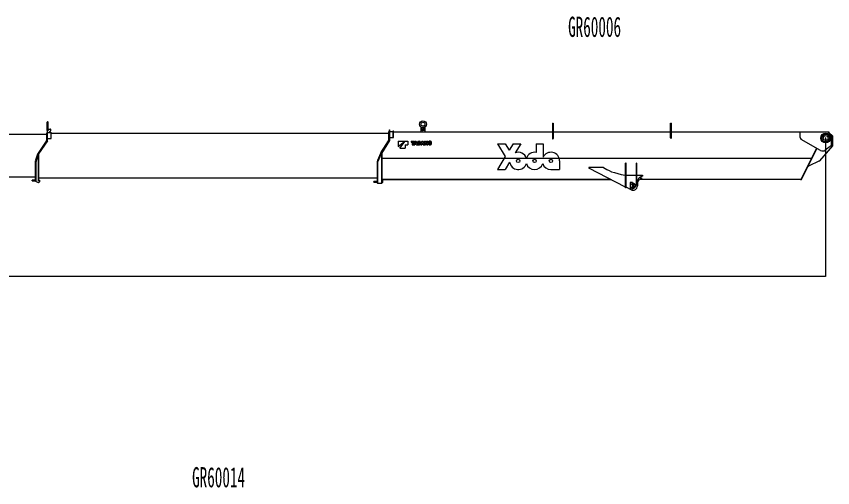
# Model space of a CAD drawing. Units: millimetres, scale not verified. Extents: x -30259 to 29445, y -25513 to 25927.
# Drawn here: x 12872 to 29445, y 329 to 9893 of the extents above; entities that cross this region are included whole.
import ezdxf
from ezdxf.enums import TextEntityAlignment as Align

# ---------------------------------------------------------------- set-up
doc = ezdxf.new("R2010")
doc.units = ezdxf.units.MM
doc.header["$LTSCALE"] = 200
doc.header["$PDMODE"] = 32
doc.header["$PDSIZE"] = 100
for name, color, linetype in [('0-0_0', 7, 'Continuous'), ('0-1_DEFPOINTS', 7, 'Continuous'), ('0-4', 7, 'Continuous')]:
    doc.layers.add(name, color=color, linetype=linetype)
doc.styles.add('ＭＳ ゴシック', font='')
doc.styles.get('ＭＳ ゴシック').set_extended_font_data('MS Gothic')

# ---------------------------------------------------------------- blocks, each defined once
blk = doc.blocks.new('_OPEN30')
at = {"layer": '0-0_0'}
blk.add_line((0, 0), (-1, 0), dxfattribs=at)
blk.add_lwpolyline([(-1, 0.27), (0, 0), (-1, -0.27)], dxfattribs=at)
blk = doc.blocks.new('D12')
at = {"layer": '0-0_0'}
for p, q in [((59561.4, 32941.5), (59561.4, 30131.4)), ((59558.6, 30132.4), (15564.2, 30132.4))]:
    blk.add_line(p, q, dxfattribs=at)
at = {"layer": '0-1_DEFPOINTS'}
blk.add_point((59561.4, 32942), dxfattribs=at)
at = {"layer": '0-0_0', "xscale": 2.77, "yscale": 2.77}
blk.add_blockref('_OPEN30', (59561.4, 30132.4), dxfattribs=at)

msp = doc.modelspace()

# ---------------------------------------------------------------- linework, layer by layer
at = {"layer": '0-0_0'}
for p, q in [((13499, 7576.9), (13499, 7746.9)), ((21167, 7647.4), (21167, 7547.9)), ((23754, 7728.4), (23770, 7728.4)), ((23754, 7728.4), (23754, 7412.4)), ((23770, 7728.4), (23770, 7412.4)), ((26154, 7728.4), (26170, 7728.4)), ((26154, 7428.2), (26154, 7728.4)), ((26170, 7428.2), (26170, 7728.4)), ((6635, 7498.9), (13489, 7498.9)), ((13499, 7530.9), (13489, 7530.9)), ((13489, 7389.5), (13489, 7530.9)), ((13499, 7576.9), (13499, 7372)), ((13499, 7556.9), (13506, 7556.9)), ((13576, 7530.9), (13506, 7530.9)), ((13515, 7606.9), (13515, 7576.9)), ((13515, 7606.9), (13559, 7606.9)), ((13537, 7530.9), (13564, 7561.2)), ((13569, 7574.5), (13569, 7596.9)), ((13576, 7540.9), (13582, 7540.9)), ((13576, 7411.9), (13576, 7540.9)), ((13582, 7411.9), (13582, 7540.9)), ((13582, 7521.9), (20437, 7521.9)), ((20437, 7556.9), (20447, 7556.9)), ((20437, 7392.2), (20437, 7556.9)), ((20447, 7587.9), (20454, 7587.9)), ((20447, 7375.9), (20447, 7587.9)), ((20454, 7375.9), (20454, 7587.9)), ((20454, 7556.9), (20524, 7556.9)), ((20524, 7566.9), (20529, 7566.9)), ((20524, 7437.9), (20524, 7566.9)), ((20529, 7437.9), (20529, 7566.9)), ((20529, 7552.4), (21087, 7552.4)), ((21167, 7552.4), (23754, 7552.4)), ((23770, 7552.4), (26154, 7552.4)), ((26170, 7552.4), (28782, 7552.4)), ((28782, 7552.9), (29349, 7552.9)), ((28782, 7437.1), (28782, 7552.9)), ((29349, 7552.9), (29349, 7547.9)), ((29423, 7470.1), (29349, 7547.9)), ((29349, 7547.9), (29368.3, 7547.9)), ((29368.3, 7547.9), (29368.3, 7535.9)), ((29368.3, 7535.9), (29445, 7464.6)), ((29423, 7275.6), (29423, 7470.1)), ((29445, 7265.1), (29445, 7464.6)), ((13480.4, 7361.3), (13312.6, 7115.1)), ((13499.1, 7371), (13319, 7106.7)), ((13504.9, 7367.1), (13324.8, 7102.8)), ((13499.1, 7371), (13504.9, 7367.1)), ((13506, 7411.9), (13582, 7411.9)), ((20274.9, 7121.3), (20429.3, 7365.5)), ((20283.3, 7115.8), (20447.1, 7374.8)), ((20289.2, 7112), (20453, 7371.1)), ((20447, 7375.9), (20454, 7375.9)), ((20447.1, 7374.8), (20453, 7371.1)), ((20454, 7437.9), (20529, 7437.9)), ((20624.1, 7253.4), (20760.6, 7358.5)), ((20624.1, 7358.5), (20760.6, 7358.5)), ((20624.1, 7358.5), (20624.1, 7253.4)), ((20659.1, 7218.4), (20764.1, 7358.5)), ((20764.1, 7358.5), (20820.2, 7358.5)), ((20820.2, 7358.5), (20820.2, 7288.4)), ((20890.2, 7358.5), (20951.5, 7358.5)), ((20909.7, 7339.4), (20909.7, 7288.4)), ((20931.9, 7339.4), (20951.5, 7339.4)), ((20931.9, 7339.4), (20931.9, 7288.4)), ((20967.3, 7358.5), (20941.9, 7288.4)), ((20951.5, 7358.5), (20951.5, 7339.4)), ((20968, 7298.6), (20964.8, 7288.4)), ((20967.3, 7358.5), (20991.2, 7358.5)), ((20968, 7298.6), (20990.5, 7298.6)), ((20977.7, 7330.3), (20972.5, 7313.4)), ((20972.5, 7313.4), (20986, 7313.4)), ((20979, 7335.9), (20979.5, 7335.9)), ((20980.8, 7330.4), (20986, 7313.4)), ((20990.5, 7298.6), (20993.7, 7288.4)), ((20991.2, 7358.5), (21016.6, 7288.4)), ((21020.3, 7358.5), (21055.3, 7358.4)), ((21020.3, 7358.5), (21020.3, 7288.4)), ((21041, 7341.2), (21050.2, 7341.2)), ((21041, 7341.2), (21041, 7306)), ((21041, 7306), (21050.1, 7306)), ((21081.2, 7288.4), (21106.5, 7358.4)), ((21107.2, 7298.6), (21104, 7288.4)), ((21106.5, 7358.4), (21130.4, 7358.4)), ((21107.2, 7298.6), (21129.8, 7298.6)), ((21116.9, 7330.2), (21111.7, 7313.4)), ((21111.7, 7313.4), (21125.2, 7313.4)), ((21118.2, 7335.9), (21118.7, 7335.9)), ((21120, 7330.4), (21125.2, 7313.4)), ((21129.8, 7298.6), (21132.9, 7288.4)), ((21130.4, 7358.4), (21155.8, 7288.4)), ((21159.5, 7358.4), (21159.5, 7288.4)), ((21159.5, 7358.4), (21180.3, 7358.4)), ((21179.2, 7327.1), (21179.6, 7327.1)), ((21179.5, 7321.8), (21179.5, 7288.4)), ((21180.3, 7358.4), (21200.9, 7324.9)), ((21182.4, 7322.1), (21203.1, 7288.4)), ((21203.8, 7358.4), (21223.9, 7358.4)), ((21203.8, 7358.4), (21203.8, 7325.2)), ((21203.8, 7319.7), (21204.1, 7319.7)), ((21223.9, 7358.4), (21223.9, 7288.4)), ((29198.8, 7172.7), (28807.5, 7393.5)), ((20659.1, 7218.4), (20764.1, 7218.4)), ((20764.1, 7288.4), (20764.1, 7218.4)), ((20764.1, 7288.4), (20820.2, 7288.4)), ((20909.7, 7288.4), (20931.9, 7288.4)), ((20941.9, 7288.4), (20964.8, 7288.4)), ((20993.7, 7288.4), (21016.6, 7288.4)), ((21020.3, 7288.4), (21053.6, 7288.4)), ((21081.2, 7288.4), (21104, 7288.4)), ((21132.9, 7288.4), (21155.8, 7288.4)), ((21159.5, 7288.4), (21179.5, 7288.4)), ((21203.1, 7288.4), (21223.9, 7288.4)), ((29115.1, 7220), (28799.7, 6576.6)), ((29123, 7215.5), (28807.8, 6572.6)), ((29182.4, 6962.8), (29445, 7265.1)), ((29423, 7275.6), (29295, 7179.1)), ((13264, 6943.4), (13264, 6963.1)), ((13266.5, 6978.4), (13306.3, 7102.3)), ((13267.9, 6950.3), (13316.8, 7102.4)), ((13273, 6943.4), (13323.5, 7100.2)), ((13329, 7121.4), (13316.9, 7121.4)), ((13324, 6556.4), (13324, 7101.7)), ((13324, 7101.7), (13331, 7101.7)), ((13331, 6556.4), (13331, 7101.7)), ((20207.6, 6974.5), (20273, 7117.7)), ((20207.8, 6950.8), (20282.2, 7113.8)), ((20212, 6943.4), (20288.5, 7110.9)), ((20284.4, 7101.7), (20289, 7101.7)), ((20289, 7111.7), (20296, 7111.7)), ((20289, 6516.4), (20289, 7111.7)), ((20296, 7018.4), (21887, 7018.4)), ((21887, 7018.4), (29016.3, 7018.4)), ((29178.2, 6958), (29182.4, 6962.8)), ((13255, 6922.4), (13264, 6922.4)), ((13264, 6556.4), (13264, 6943.4)), ((13267.9, 6950.3), (13271.1, 6944)), ((13273, 6943.4), (13271.1, 6944)), ((13273, 6556.4), (13273, 6943.4)), ((20194, 6923.4), (20194, 6556.6)), ((20194, 6923.4), (20203, 6923.4)), ((20203, 6516.4), (20203, 6953.7)), ((20203, 6943.4), (20212, 6943.4)), ((20210.2, 6944.2), (20207.8, 6950.8)), ((20212, 6943.4), (20210.2, 6944.2)), ((20212, 6516.4), (20212, 6943.4)), ((25241.9, 6429.1), (24492, 6813.1)), ((25252, 6915.4), (25242, 6915.4)), ((25242, 6415.4), (25242, 6915.4)), ((25252, 6415.4), (25252, 6915.4)), ((25472, 6915.4), (25462, 6915.4)), ((25472, 6465.4), (25472, 6915.4)), ((28944.5, 6851.4), (28956.1, 6851.4)), ((29178.2, 6958), (28956.1, 6851.4)), ((6392, 6636.4), (13255, 6636.4)), ((25233.4, 6668.2), (25237.3, 6663.4)), ((25237.3, 6663.4), (25241.9, 6656.3)), ((25241.9, 6656.3), (25241.9, 6429.1)), ((25252, 6673.4), (25462, 6673.4)), ((25472, 6673.4), (25582, 6673.4)), ((25582, 6648.4), (25553.3, 6639.8)), ((25582, 6673.4), (25582, 6648.4)), ((13194, 6552.4), (13194, 6566.4)), ((13256, 6566.4), (13194, 6566.4)), ((13194, 6552.4), (13256.8, 6552.4)), ((13256, 6556.2), (13256, 6582.2)), ((13261.4, 6547.3), (13314, 6519.3)), ((13264, 6556.4), (13273, 6556.4)), ((13324, 6556.4), (13331, 6556.4)), ((20194, 6611.4), (13331, 6611.4)), ((13331, 6571.6), (13339, 6569.4)), ((13339, 6569.4), (13339, 6534.4)), ((20133, 6527.4), (20133, 6541.4)), ((20195, 6541.4), (20133, 6541.4)), ((20133, 6527.4), (20195, 6527.4)), ((20194, 6556.6), (20203, 6556.6)), ((20195, 6518.4), (20195, 6556.6)), ((20203, 6516.4), (20212, 6516.4)), ((20205, 6508.4), (20294, 6508.4)), ((20296, 6586.4), (24934.8, 6586.4)), ((20304, 6586.4), (20304, 6518.4)), ((20314, 6586.4), (20314, 6579.4)), ((20314, 6579.4), (24948.5, 6579.4)), ((25332, 6523.4), (25332, 6383.4)), ((25382, 6523.4), (25332, 6523.4)), ((25382, 6523.4), (25382, 6383.4)), ((25482, 6544), (25482, 6453.4)), ((25562, 6593.4), (25534, 6582.8)), ((25543.4, 6586.4), (28800.8, 6586.4)), ((28799.7, 6576.6), (28807.8, 6572.6)), ((25241.9, 6451.6), (25242, 6451.5)), ((25241.9, 6451.3), (25242, 6451.5)), ((25242, 6429.5), (25241.9, 6429.5)), ((25252, 6415.4), (25242, 6415.4)), ((25351.4, 6373.1), (25252, 6423.4)), ((25382, 6383.4), (25332, 6383.4))]:
    msp.add_line(p, q, dxfattribs=at)
for points in [[(13499, 7576.9), (13515, 7576.9), (13515, 7746.9)], [(21087, 7647.4), (21087, 7547.9), (21167, 7547.9)], [(13499, 7372), (13506, 7372), (13506, 7556.9)], [(20890.2, 7358.5), (20890.2, 7339.5), (20909.7, 7339.4)], [(20289, 6516.4), (20296, 6516.4), (20296, 7111.7)], [(13255, 6922.4), (13255, 6582.2), (13264, 6582.2)], [(24794.1, 6828.1), (24492, 6828.1), (24492, 6813.1)], [(25472, 6465.4), (25462, 6465.4), (25462, 6915.4)], [(25241.9, 6598.7), (25242, 6598.5), (25241.9, 6598.5)], [(25510.1, 6613.4), (25562, 6613.4), (25562, 6593.4)]]:
    msp.add_lwpolyline(points, dxfattribs=at)
for centre, radius in [((21127, 7704.9), 70), ((21127, 7704.9), 40), ((21127, 7599.9), 30), ((21127, 7599.9), 14), ((29302, 7423.4), 99), ((29302, 7423.4), 76)]:
    msp.add_circle(centre, radius, dxfattribs=at)
for centre, radius, start, end in [((13507, 7746.9), 8, 0, 180), ((13559, 7596.9), 10, 0, 90), ((13549, 7574.5), 20, 318.36646, 0), ((13439, 7389.5), 50, 325.72696, 0), ((20387, 7392.2), 50, 327.6925, 0), ((20942.7, 7341.2), 36.8, 342.70027, 351.73589), ((21015.9, 7341.2), 36.8, 188.25851, 197.1302), ((21050.1, 7318.7), 12.7, 269.9972, 340.27249), ((21050.2, 7328.9), 12.3, 22.21019, 89.9972), ((21053.6, 7318.3), 29.9, 269.9972, 341.62325), ((21055.3, 7331), 27.5, 23.92981, 89.9972), ((21036.8, 7323.4), 26.8, 340.2725, 22.21019), ((21038.2, 7323.4), 46.1, 341.62325, 23.92981), ((21081.9, 7341.2), 36.8, 342.64516, 351.7359), ((21155.1, 7341.2), 36.8, 188.25854, 197.1302), ((21134.5, 7321.8), 45, 359.9972, 6.72701), ((21241.8, 7358.4), 69.7, 206.72008, 211.4709), ((21141.5, 7288.4), 69.7, 26.72011, 31.57537), ((21248.9, 7325), 45, 179.76794, 186.72699), ((21274.6, 7323.4), 42.2, 152.93569, 207.05896), ((21264.6, 7328.5), 31, 107.26031, 152.93569), ((21264.6, 7318.3), 31, 207.05896, 252.7342), ((21290.2, 7323.4), 35.5, 165.12956, 194.5054), ((21267.9, 7317.8), 42.2, 72.73306, 107.26031), ((21267.9, 7317.6), 12.4, 194.17079, 344.79397), ((21267.9, 7329.3), 12.4, 14.17343, 164.79668), ((21245.5, 7323.4), 35.5, 345.12859, 14.50631), ((21271.2, 7328.5), 31, 27.05872, 72.73306), ((21271.2, 7318.3), 31, 287.26125, 332.93544), ((21261.2, 7323.4), 42.2, 332.93544, 27.05872), ((28832, 7437.1), 50, 180, 240.5675), ((21267.9, 7329), 42.2, 252.7342, 287.26125), ((29242, 7249.4), 88, 240.5675, 307.00978), ((13314, 6963.1), 50, 162.16511, 180), ((13353.9, 7086.9), 50, 145.72696, 162.16511), ((13333, 7097.2), 17, 145.72696, 162.16511), ((13333, 7097.2), 10, 145.72696, 162.16511), ((20253, 6953.7), 50, 155.45545, 180), ((20300.3, 7105.3), 30, 147.6925, 155.45545), ((20297.6, 7106.7), 17, 147.6925, 155.45545), ((20297.6, 7106.7), 10, 147.6925, 155.45545), ((25582, 6544), 100, 106.69924, 180), ((13266, 6556.2), 10, 180, 241.99015), ((13322, 6534.4), 17, 241.99015, 0), ((20205, 6518.4), 10, 180, 270), ((20294, 6518.4), 10, 270, 0), ((25392, 6453.4), 50, 258.46304, 101.53696), ((25392, 6453.4), 27.5, 248.67631, 111.32369), ((25562, 6507.9), 80, 110.55604, 180), ((25392, 6453.4), 90, 243.14879, 0)]:
    msp.add_arc(centre, radius, start, end, dxfattribs=at)
for centre, major_axis, ratio, start_param, end_param in [((23762, 7412.4), (-8, 0), 0.499998, 6.2831853, 9.424778), ((26162, 7428.2), (8, 0), 0.999893, 3.1415927, 6.2831853), ((26235.8, 6898.4), (1479.5, 0), 0.211552, 3.3681704, 3.9679776)]:
    msp.add_ellipse(centre, major_axis=major_axis, ratio=ratio, start_param=start_param, end_param=end_param, dxfattribs=at)
for p in [(29302, 7423.4), (25392, 6453.4)]:
    msp.add_point(p, dxfattribs=at)
at = {"layer": '0-4'}
for p, q in [((22640.3, 7309), (22797.8, 7046.5)), ((22640.3, 7309), (22797.8, 7309)), ((22797.8, 7309), (22876.5, 7177.8)), ((22955.3, 7309), (22876.5, 7177.8)), ((22955.3, 7309), (23112.8, 7309)), ((23112.8, 7309), (23001.7, 7123.9)), ((23427.8, 7309), (23567.8, 7309)), ((23427.8, 7309), (23427.8, 7130.5)), ((23567.8, 7309), (23567.8, 7035.3)), ((22797.8, 7046.5), (22640.3, 6784)), ((22887.2, 6933.1), (22797.8, 6784)), ((23900.3, 6959), (23900.3, 6784)), ((22640.3, 6784), (22797.8, 6784)), ((23725.3, 6784), (23900.3, 6784))]:
    msp.add_line(p, q, dxfattribs=at)
for centre in [(23060.3, 6959), (23392.8, 6959), (23725.3, 6959)]:
    msp.add_circle(centre, 35, dxfattribs=at)
for centre, start, end in [((23060.3, 6959), 18.19487, 109.54695), ((23392.8, 6959), 78.46303, 161.80511), ((23725.3, 6959), 0, 154.15807), ((23060.3, 6959), 188.52551, 341.80511), ((23392.8, 6959), 198.19487, 341.80511), ((23725.3, 6959), 198.19487, 270)]:
    msp.add_arc(centre, 175, start, end, dxfattribs=at)

# ---------------------------------------------------------------- block references
at = {"layer": '0-0_0'}
msp.add_blockref('D12', (-30259.3, -25518.6), dxfattribs=at)

# ---------------------------------------------------------------- texts
at = {"layer": '0-0_0', "style": 'ＭＳ ゴシック', "width": 0.55}
for s, p in [('GR60006', (24073.5, 9352.8)), ('GR60014', (16439.7, 212.6))]:
    msp.add_text(s, height=410.6, dxfattribs=at).set_placement(p, align=Align.BOTTOM_LEFT)

doc.saveas('drawing.dxf')
